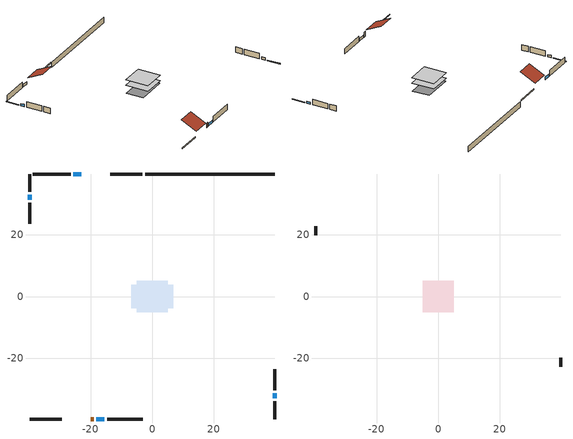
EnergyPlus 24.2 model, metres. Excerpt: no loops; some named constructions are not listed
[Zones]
conditioned space
 floor adiabatic (AdiabaticFloorConstruction): -5.03,-5.03 -5.03,5.03 5.03,5.03 5.03,-5.03 z0.3
 floor foundation (Slab1 construction): -6.75,-3.75 -6.75,3.75 6.75,3.75 6.75,-3.75 z-2.13
 wall outside (RimJoist1 construction): -3.22,39.7 -13.62,39.7 z0.3:0.61
 wall outside (RimJoist2 construction): 39.7,-39.7 39.7,-33.91 z0.3:0.61
 wall outside (RimJoist3 construction): -39.7,-39.7 -29.3,-39.7 z0.3:0.61
 wall outside (RimJoist4 construction): -39.7,39.7 -39.7,33.91 z0.3:0.61
 wall outside (AdiabaticWallConstruction 1): -19.93,-39.7 -19.01,-39.7 z0.3:2.34
 wall outside (AdiabaticWallConstruction): -23,39.7 -25.56,39.7 / -18.08,-39.7 -15.52,-39.7 z0.3:1.46; 39.7,-32.98 39.7,-31.39 / -39.7,32.98 -39.7,31.39 z0.3:1.34
 wall outside (Wall1 construction): -26.49,39.7 -38.77,39.7 z0.3:2.74
 wall outside (Wall2 construction): 39.7,-30.46 39.7,-23.64 z0.3:2.74
 wall outside (Wall3 construction): -14.59,-39.7 -3.07,-39.7 z0.3:2.74
 wall outside (Wall4 construction): -39.7,30.46 -39.7,23.64 z0.3:2.74
 wall foundation (FoundationWall1 construction): 39.7,39.7 -2.3,39.7 z-2.13:0.3
 window (WindowConstruction): -23,39.7 -25.56,39.7 z0.3:1.46
 window (WindowConstruction 1): 39.7,-32.98 39.7,-31.39 z0.3:1.34
 window (WindowConstruction 2): -18.08,-39.7 -15.52,-39.7 z0.3:1.46
 window (WindowConstruction 3): -39.7,32.98 -39.7,31.39 z0.3:1.34
 door (Door): -19.92,-39.7 -19.01,-39.7 z0.3:2.34
 ceiling adiabatic (AdiabaticFloorConstruction): 5.03,-5.03 5.03,5.03 -5.03,5.03 -5.03,-5.03 z0.3
attic - vented
 floor to conditioned space (Floor1 construction Reversed): -5.03,-5.03 -5.03,5.03 5.03,5.03 5.03,-5.03 z2.74
 wall outside (Wall5 construction): 39.7,-22.71 39.7,-19.83 z0.3:2.74
 wall outside (Wall6 construction): -39.7,22.71 -39.7,19.83 z0.3:2.74
 roof outside (Roof1 construction): -22.07,39.7,2.74 -22.07,32.97,6.11 -14.55,32.97,6.11 -14.55,39.7,2.74
 roof outside (Roof2 construction): -20.85,-39.7,2.74 -20.85,-32.97,6.11 -28.38,-32.97,6.11 -28.38,-39.7,2.74
[Material] Roughness=Rough; Thermal Absorptance=0.9
Name | Thickness {m} | Conductivity {W/m-K} | Density {kg/m3} | Specific Heat {J/kg-K} | Solar Absorptance | Visible Absorptance
ceiling loosefill ins | 0.0846667 | 0.0480833 | 16.02 | 1046.75 | 0.7 | 0.7
ceiling stud and cavity | 0.1397 | 0.302811 | 65.682 | 1177.47 | 0.7 | 0.7
gypsum board | 0.0127 | 0.160291 | 801 | 837.4 | 0.6 | 0.6
[Construction]
Floor1 construction: ceiling loosefill ins, ceiling stud and cavity, gypsum board
[EnergyManagementSystem:OutputVariable] Update Frequency=ZoneTimestep
Name | EMS Variable | Type of Data in Variable | EMS Program or Subroutine | Units
loads_clg_skylights_solar_annual_outvar; loads_clg_skylights_solar_timeseries_outvar | loads_clg_skylights_solar | Summed | component_loads_program | J
loads_clg_floors_annual_outvar; loads_clg_floors_timeseries_outvar | loads_clg_floors | Summed | component_loads_program | J
loads_clg_slabs_annual_outvar; loads_clg_slabs_timeseries_outvar | loads_clg_slabs | Summed | component_loads_program | J
loads_clg_internal_mass_annual_outvar; loads_clg_internal_mass_timeseries_outvar | loads_clg_internal_mass | Summed | component_loads_program | J
loads_clg_infil_annual_outvar; loads_clg_infil_timeseries_outvar | loads_clg_infil | Summed | component_loads_program | J
loads_clg_natvent_annual_outvar; loads_clg_natvent_timeseries_outvar | loads_clg_natvent | Summed | component_loads_program | J
loads_clg_mechvent_annual_outvar; loads_clg_mechvent_timeseries_outvar | loads_clg_mechvent | Summed | component_loads_program | J
loads_clg_whf_annual_outvar; loads_clg_whf_timeseries_outvar | loads_clg_whf | Summed | component_loads_program | J
loads_clg_ducts_annual_outvar; loads_clg_ducts_timeseries_outvar | loads_clg_ducts | Summed | component_loads_program | J
loads_clg_intgains_annual_outvar; loads_clg_intgains_timeseries_outvar | loads_clg_intgains | Summed | component_loads_program | J
loads_clg_lighting_annual_outvar; loads_clg_lighting_timeseries_outvar | loads_clg_lighting | Summed | component_loads_program | J
loads_htg_tot_annual_outvar; loads_htg_tot_timeseries_outvar | loads_htg_tot | Summed | total_loads_program | J
loads_clg_tot_annual_outvar; loads_clg_tot_timeseries_outvar | loads_clg_tot | Summed | total_loads_program | J
total_infil_flow_rate_timeseries_outvar | total_infil_flow_rate | Averaged | total_airflows_program | m^3/s
total_mechvent_flow_rate_timeseries_outvar | total_mechvent_flow_rate | Averaged | total_airflows_program | m^3/s
total_natvent_flow_rate_timeseries_outvar | total_natvent_flow_rate | Averaged | total_airflows_program | m^3/s
total_whf_flow_rate_timeseries_outvar | total_whf_flow_rate | Averaged | total_airflows_program | m^3/s
[Schedule:Day:Interval]
cooling season schedule day; cooling season schedule day 2; cooling season schedule default day; natural vent schedule default day: No, 24:00, 0
cooling season schedule day 1; natural vent schedule day: No, 24:00, 1
[Schedule:Week:Daily]
cooling season schedule Week Rule - Jan1-May26: cooling season schedule day, cooling season schedule day, cooling season schedule day, cooling season schedule day, cooling season schedule day, cooling season schedule day, cooling season schedule day, cooling season schedule default day, cooling season schedule default day, cooling season schedule default day, cooling season schedule default day, cooling season schedule default day
cooling season schedule Week Rule - May27-Jun2: cooling season schedule day, cooling season schedule day, cooling season schedule day, cooling season schedule day, cooling season schedule day, cooling season schedule day 1, cooling season schedule day 1, cooling season schedule default day, cooling season schedule default day, cooling season schedule default day, cooling season schedule default day, cooling season schedule default day
cooling season schedule Week Rule - Jun3-Sep29: cooling season schedule day 1, cooling season schedule day 1, cooling season schedule day 1, cooling season schedule day 1, cooling season schedule day 1, cooling season schedule day 1, cooling season schedule day 1, cooling season schedule default day, cooling season schedule default day, cooling season schedule default day, cooling season schedule default day, cooling season schedule default day
cooling season schedule Week Rule - Sep30-Oct6: cooling season schedule day 1, cooling season schedule day 2, cooling season schedule day 2, cooling season schedule day 2, cooling season schedule day 2, cooling season schedule day 2, cooling season schedule day 2, cooling season schedule default day, cooling season schedule default day, cooling season schedule default day, cooling season schedule default day, cooling season schedule default day
cooling season schedule Week Rule - Oct7-Dec31: cooling season schedule day 2, cooling season schedule day 2, cooling season schedule day 2, cooling season schedule day 2, cooling season schedule day 2, cooling season schedule day 2, cooling season schedule day 2, cooling season schedule default day, cooling season schedule default day, cooling season schedule default day, cooling season schedule default day, cooling season schedule default day
natural vent schedule Week Rule - Jan1-Jan6: natural vent schedule day, natural vent schedule day, natural vent schedule default day, natural vent schedule day, natural vent schedule default day, natural vent schedule day, natural vent schedule default day, natural vent schedule default day, natural vent schedule default day, natural vent schedule default day, natural vent schedule default day, natural vent schedule default day
natural vent schedule Week Rule - Jan7-Dec31: natural vent schedule default day, natural vent schedule day, natural vent schedule default day, natural vent schedule day, natural vent schedule default day, natural vent schedule day, natural vent schedule default day, natural vent schedule default day, natural vent schedule default day, natural vent schedule default day, natural vent schedule default day, natural vent schedule default day
[Schedule:Year]
cooling season schedule: cooling season schedule Week Rule - Jan1-May26, 1, 1, 5, 26, cooling season schedule Week Rule - May27-Jun2, 5, 27, 6, 2, cooling season schedule Week Rule - Jun3-Sep29, 6, 3, 9, 29, cooling season schedule Week Rule - Sep30-Oct6, 9, 30, 10, 6, cooling season schedule Week Rule - Oct7-Dec31, 10, 7, 12, 31
natural vent schedule: natural vent schedule Week Rule - Jan1-Jan6, 1, 1, 1, 6, natural vent schedule Week Rule - Jan7-Dec31, 1, 7, 12, 31
[Schedule:File]
hot_water_dishwasher: File=in.schedules.csv; Column Number=6; Rows to Skip at Top=1; Number of Hours of Data=8760; Column Separator=Comma; Interpolate to Timestep=Yes; Minutes per Item=15; Adjust Schedule for Daylight Savings=Yes
